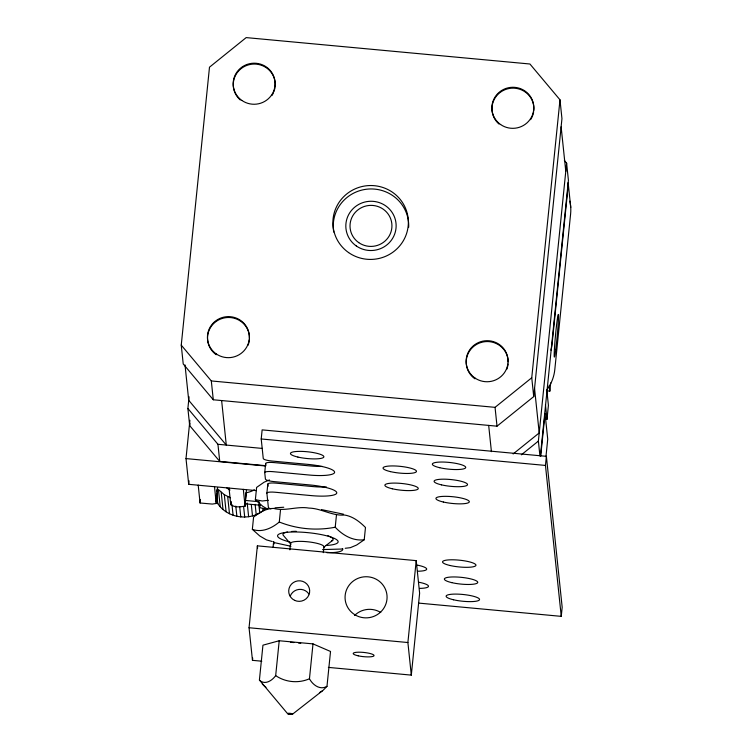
<?xml version="1.0" encoding="UTF-8"?>
<svg xmlns="http://www.w3.org/2000/svg" width="752" height="752" viewBox="0 0 752 752"><rect width="100%" height="100%" fill="white"/><g stroke="black" fill="none" stroke-linecap="round" stroke-linejoin="round"><path stroke-width="1.13" d="M181.251 345.14L209.488 67.191L246.186 37.6L529.925 64.005L559.986 99.809L561.951 118.647L533.723 396.595L497.016 426.187L213.286 399.773L183.225 363.968L181.251 345.14L211.312 380.944L213.286 399.773M265.268 465.648L219.734 461.408L189.673 425.604L187.887 408.486L189.072 396.802M256.357 490.614L188.696 484.316L186.007 458.588L189.899 420.265M189.673 425.604L189.918 423.273M188.696 484.316L189.053 480.829M214.508 486.647L216.2 503.483L212.271 504.075L200.079 502.994L200.427 499.572M216.238 498.087L216.473 495.803M216.933 491.244L217.168 488.96M216.228 501.368L217.507 488.819M216.2 503.483L217.619 487.672M243.319 489.326L245.058 505.974C241.307 507.083 230.403 508.183 230.996 502.364M230.864 504.846L231.212 501.424M244.823 503.05L245.049 500.766M245.519 496.207L245.744 493.923M244.814 506.322L245.274 501.763M245.509 499.478L246.083 493.782M245.011 506.162L246.43 490.36M270.955 508.85A8.404 1.692 5.8 0 1 268.379 507.412L266.885 493.171A8.404 1.692 5.8 0 1 275.063 492.231L311.394 495.615A26.047 5.236 5.8 0 0 336.755 492.71A26.047 5.236 5.8 0 0 310.275 484.984L273.954 481.6A8.404 1.692 5.8 0 1 265.418 479.109L264.732 472.594A8.404 1.692 5.8 0 1 272.91 471.654L309.241 475.029A26.047 5.236 5.8 0 0 334.602 472.124A26.047 5.236 5.8 0 0 308.123 464.398L271.801 461.023A8.404 1.692 5.8 0 1 263.256 458.523L261.217 438.971L262.138 429.881L546.384 456.332L562.176 607.268L561.255 616.358L418.544 603.085M272.28 541.525L266.424 539.861L259.788 535.988L252.352 529.352L253.593 517.066C259.431 512.563 266.011 508.371 273.643 508.418C285.252 511.567 297.078 505.993 308.931 508.089C321.301 508.324 332.187 516.098 344.576 515.026C352.904 516.389 359.653 521.681 365.481 527.481L364.231 539.767L356.683 545.003L350.338 547.672L345.215 548.283M267.543 509.095L262.805 506.331L255.36 499.695L256.611 487.409L264.159 482.173L269.451 479.945M267.261 509.245L259.91 507.732L259.807 505.043M261.809 661.205L252.465 660.331L249.053 627.741L257.372 545.849L416.213 560.635L419.625 593.225L411.306 675.117L328.38 667.4M264.732 472.594L265.653 463.495A8.404 1.692 5.8 0 1 273.841 462.565L310.162 465.939A26.047 5.236 5.8 0 0 322.429 466.447M266.885 493.171L267.806 484.081A8.404 1.692 5.8 0 1 275.993 483.141L312.315 486.525A26.047 5.236 5.8 0 0 326.396 486.976M252.465 660.331L252.7 658.028M287.631 713.704L259.412 680.052L262.946 645.178L279.218 640.742L313.001 643.891L330.523 651.467L326.979 686.341L323.2 690.204L292.556 714.165M273.042 547.503L273.615 541.816M252.352 529.352C262.006 532.867 271.904 528.224 279.283 522.01L280.524 509.724M259.412 680.052C264.704 685.495 272.215 680.626 275.674 675.616L279.218 640.742M326.979 686.341C320.061 690.496 312.7 684.856 309.457 678.765L313.001 643.891M364.231 539.767C352.97 541.261 342.649 535.208 335.223 527.218L336.473 514.932M411.306 675.117L407.894 642.528L416.213 560.635M533.723 396.595L531.749 377.758L559.986 99.809M539.936 455.947L538.376 441.104L566.613 163.156L564.357 160.477M540.406 455.891L568.409 180.283L566.613 163.156M540.669 456.426L545.04 413.459L547.729 439.187L545.961 456.605M544.683 419.118L546.986 419.334L548.405 405.328L546.76 389.527M546.394 390.786L549.853 391.106L550.68 382.937M561.255 616.358L545.463 465.432L546.384 456.332M289.877 549.844L290.592 543.151M323.322 552.654L323.943 546.826M216.322 501.133C225.327 518.589 251.3 522.414 265.23 508.747M211.312 380.944L495.051 407.349L531.749 377.758M513.127 453.964L539.212 432.926L534.55 388.417M521.371 454.819L538.376 441.104M332.685 540.303L323.642 547.371A16.807 3.384 5.8 0 0 308.282 541.844A16.807 3.384 5.8 0 0 290.526 543.724M322.279 690.947L319.431 692.639M309.457 678.765C298.516 683.577 285.525 682.384 275.674 675.616M335.223 527.218C316.489 530.893 297.012 529.098 279.283 522.01M268.398 500.268L262.241 501.001L255.36 499.695M274.978 507.816L283.748 507.243M342.856 549.016L322.561 549.571M261.217 438.971L545.463 465.432M187.887 408.486L217.939 444.291L262.439 448.436M186.007 458.588L265.334 465.967M245.979 500.503L258.801 501.697M245.171 503.821L260.324 505.231M249.053 627.741L407.894 642.528M321.508 509.602L343.495 514.189M290.968 546.281L274.339 542.634M220.223 506.679L218.428 489.561L224.303 494.666L230.403 497.786M265.945 687.3L264.055 685.786M262.26 683.906L263.294 685.044M290.949 544.335L283.645 535.744A25.211 5.067 5.8 0 1 287.565 532.002M568.174 182.915L570.749 207.524M561.124 126.825L565.786 171.334M549.261 385.466L549.853 391.106M545.454 404.661L546.986 419.334M495.051 407.349L497.016 426.187M488.678 425.406L491.423 451.661M265.653 463.495L265.879 465.676M267.806 484.081L268.041 486.271M273.85 541.769L274.076 543.94M262.768 508.38L263.003 510.664M258.998 501.781L259.581 507.327M258.895 504.846L259.731 512.836M255.135 504.319L256.206 514.584M257.372 545.849L257.616 548.18M251.3 504.479L252.493 515.9M247.201 503.041L248.639 516.737M243.639 506.829L244.71 517.103M239.691 506.707L240.772 516.972M235.799 506.096L236.88 516.37M221.633 400.553L226.286 445.071L188.714 400.308L185.011 364.927M232.02 505.015L233.092 515.289M229.022 488.001L230.77 504.648M227.687 496.63L229.482 513.757M224.303 494.666L226.098 511.783M217.939 444.291L219.734 461.408M221.201 492.297L222.996 509.414M216.98 495.643L217.817 503.633M198.199 485.096L200.079 502.994M254.402 489.796A24.402 23.885 -6 0 1 245.782 492.823M230.009 490.031A24.402 23.885 -6 0 1 226.643 487.785M289.943 542.013A30.437 6.119 5.8 0 1 285.393 532.482A30.437 6.119 5.8 0 1 330.344 536.872A30.437 6.119 5.8 0 1 325.757 545.501M333.738 232.048A37.75 36.942 -6 0 1 368.687 189.025A37.75 36.942 -6 0 1 408.684 227.264M274.959 87.589A20.971 20.52 -6 0 1 273.841 91.744M273.437 92.74A20.971 20.52 -6 0 1 271.876 95.598M240.292 99.978A20.971 20.52 -6 0 1 246.609 65.49A20.971 20.52 -6 0 1 275.091 86.527M533.657 111.663A20.971 20.52 -6 0 1 532.548 115.827M532.134 116.814A20.971 20.52 -6 0 1 530.574 119.671M498.99 124.052A20.971 20.52 -6 0 1 505.306 89.573A20.971 20.52 -6 0 1 533.788 110.6M249.354 339.942A20.971 20.52 -6 0 1 248.104 345.168M216.256 354.728A20.971 20.52 -6 0 1 218.87 319.807A20.971 20.52 -6 0 1 249.457 337.798M508.051 364.024A20.971 20.52 -6 0 1 506.801 369.241M474.954 378.811A20.971 20.52 -6 0 1 477.567 343.88A20.971 20.52 -6 0 1 508.155 361.881M547.127 389.527A42.018 41.125 -6 0 0 554.807 369.58L570.608 213.982A42.018 41.125 -6 0 0 569.847 201.132M550.943 350.206A42.018 41.125 -6 0 0 552.109 343.852L567.92 188.254A42.018 41.125 -6 0 0 568.098 182.868M342.376 548.593A26.047 5.236 5.8 0 1 326.96 552.729M417.181 565.1A16.807 3.384 5.8 0 1 426.694 569.02A16.807 3.384 5.8 0 1 417.83 571.229M418.977 582.255A16.807 3.384 5.8 0 1 428.49 586.175A16.807 3.384 5.8 0 1 419.616 588.384M330.203 536.712A25.211 5.067 5.8 0 1 331.519 541.026M291.334 531.514A25.211 5.067 5.8 0 1 296.279 531.297M327.891 535.753A25.211 5.067 5.8 0 1 329.498 536.392M290.441 642.34A27.307 5.49 5.8 0 1 293.853 642.546M298.459 642.979A27.307 5.49 5.8 0 1 300.753 643.251M354.53 615.512A21.009 20.558 -6 0 1 380.747 612.485M290.234 596.129A10.5 10.284 -6 0 1 308.875 593.977M288.627 713.667L291.541 713.986L288.627 713.667M241.909 100.458A20.971 20.52 -6 0 0 275.006 85.672A20.971 20.52 -6 0 0 245.509 65.057A20.971 20.52 -6 0 0 241.909 100.458M500.606 124.531A20.971 20.52 -6 0 0 533.704 109.745A20.971 20.52 -6 0 0 504.207 89.131A20.971 20.52 -6 0 0 500.606 124.531M216.172 353.872A20.971 20.52 -6 0 0 249.26 339.086A20.971 20.52 -6 0 0 219.763 318.481A20.971 20.52 -6 0 0 216.172 353.872M474.869 377.955A20.971 20.52 -6 0 0 507.957 363.169A20.971 20.52 -6 0 0 478.46 342.555A20.971 20.52 -6 0 0 474.869 377.955M348.608 252.587A37.75 36.942 -6 0 0 408.176 225.967A37.75 36.942 -6 0 0 355.076 188.874A37.75 36.942 -6 0 0 348.608 252.587M356.307 245.97A25.164 24.628 -6 0 0 396.013 228.232A25.164 24.628 -6 0 0 360.622 203.491A25.164 24.628 -6 0 0 356.307 245.97M358.751 242.623A20.971 20.52 -6 0 0 391.839 227.837A20.971 20.52 -6 0 0 362.342 207.232A20.971 20.52 -6 0 0 358.751 242.623M555.766 349.389A21.451 0.884 -84.7 0 0 558.445 314.759A21.451 0.884 -84.7 0 0 554.816 343.354A21.451 0.884 -84.7 0 0 555.766 349.389M443.332 502.016A16.807 3.384 5.8 0 0 469.295 501.941A16.807 3.384 5.8 0 0 445.175 496.329A16.807 3.384 5.8 0 0 443.332 502.016M453.569 599.786A16.807 3.384 5.8 0 0 479.522 599.701A16.807 3.384 5.8 0 0 455.402 594.089A16.807 3.384 5.8 0 0 453.569 599.786M390.485 471.626A16.807 3.384 5.8 0 0 416.439 471.542A16.807 3.384 5.8 0 0 392.318 465.93A16.807 3.384 5.8 0 0 390.485 471.626M297.895 457.066A16.807 3.384 5.8 0 0 323.849 456.981A16.807 3.384 5.8 0 0 299.728 451.369A16.807 3.384 5.8 0 0 297.895 457.066M439.751 467.716A16.807 3.384 5.8 0 0 465.704 467.631A16.807 3.384 5.8 0 0 441.584 462.029A16.807 3.384 5.8 0 0 439.751 467.716M441.546 484.871A16.807 3.384 5.8 0 0 467.5 484.786A16.807 3.384 5.8 0 0 443.379 479.174A16.807 3.384 5.8 0 0 441.546 484.871M392.281 488.772A16.807 3.384 5.8 0 0 418.234 488.697A16.807 3.384 5.8 0 0 394.114 483.085A16.807 3.384 5.8 0 0 392.281 488.772M449.978 565.485A16.807 3.384 5.8 0 0 475.931 565.401A16.807 3.384 5.8 0 0 451.811 559.789A16.807 3.384 5.8 0 0 449.978 565.485M451.773 582.631A16.807 3.384 5.8 0 0 477.727 582.546A16.807 3.384 5.8 0 0 453.606 576.944A16.807 3.384 5.8 0 0 451.773 582.631M288.74 714.137A2.519 0.508 5.8 0 0 292.584 714.099A2.519 0.508 5.8 0 0 288.918 713.272A2.519 0.508 5.8 0 0 288.74 714.137M355.311 615.014A21.009 20.558 -6 0 0 387.073 597.502A21.009 20.558 -6 0 0 355.828 579.388A21.009 20.558 -6 0 0 355.311 615.014M294.596 600.34A10.5 10.284 -6 0 0 309.664 590.301A10.5 10.284 -6 0 0 293.308 582.584A10.5 10.284 -6 0 0 294.596 600.34M358.206 655.829A10.5 2.115 5.8 0 0 374.073 655.603A10.5 2.115 5.8 0 0 358.582 652.191A10.5 2.115 5.8 0 0 358.206 655.829"/></g></svg>
